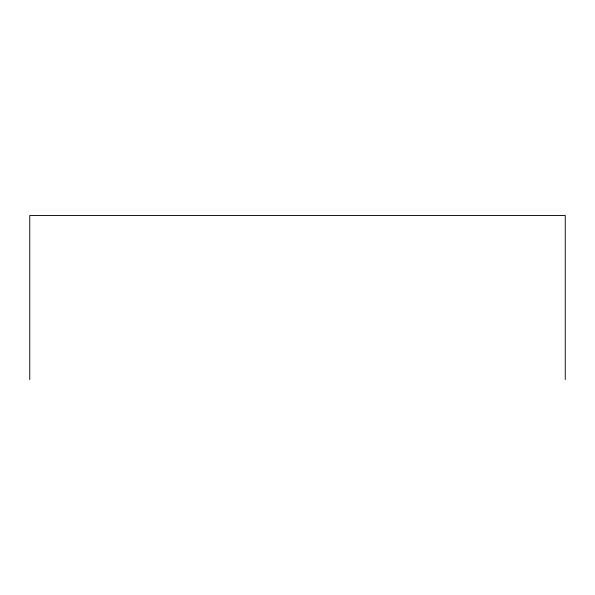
<?xml version="1.0" encoding="UTF-8"?>
<svg xmlns="http://www.w3.org/2000/svg" width="595" height="595" viewBox="0 0 595 595"><rect width="100%" height="100%" fill="white"/><g stroke="black" fill="none" stroke-linecap="round" stroke-linejoin="round"><path stroke-width="0.89" d="M565.25 379.521L565.25 215.479L29.75 215.479L29.75 379.521"/></g></svg>
